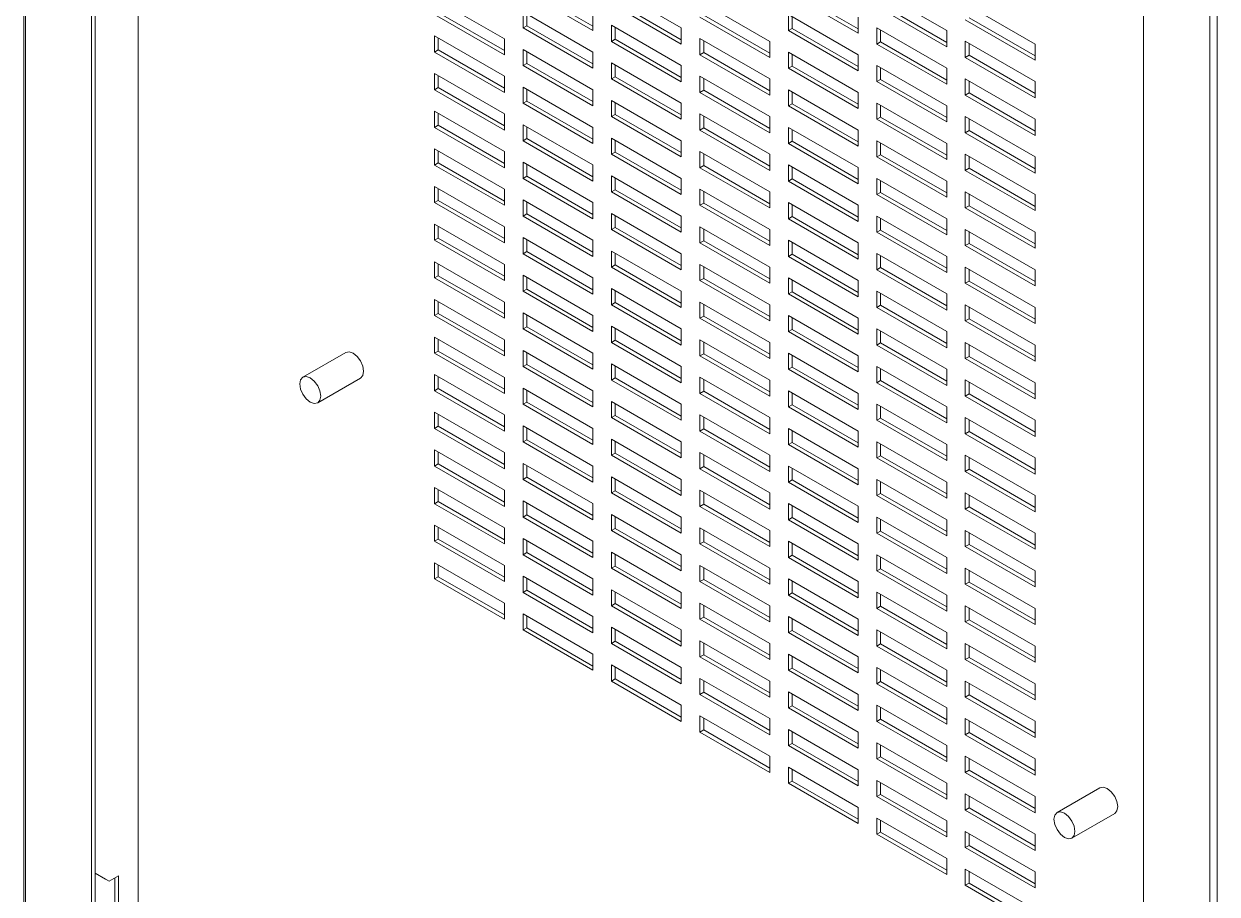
# Model space of a CAD drawing. Header units: millimetres. Extents: x 0 to 2100, y 1 to 1486.
# Drawn here: x 1715.3 to 1896.6, y 695.3 to 827.5 of the extents above; entities that cross this region are included whole.
import ezdxf

# ---------------------------------------------------------------- set-up
doc = ezdxf.new("R2010")
doc.units = ezdxf.units.MM
doc.header["$LTSCALE"] = 5

msp = doc.modelspace()

# ---------------------------------------------------------------- linework, layer by layer
at = {"color": 7, "linetype": 'Continuous', "lineweight": 15}
for p, q in [((1732.659, 691.631), (1732.659, 1161.959)), ((1715.313, 1100.964), (1715.313, 690.244)), ((1715.547, 1100.638), (1715.547, 689.918)), ((1725.588, 684.121), (1725.588, 1094.841)), ((1726.154, 684.448), (1726.154, 1095.168)), ((1885.394, 1002.587), (1885.394, 591.867)), ((1895.435, 586.071), (1895.435, 996.791)), ((1896.566, 586.071), (1896.566, 996.791)), ((1791.137, 832.612), (1801.743, 826.489)), ((1791.702, 832.939), (1801.743, 827.142)), ((1815.178, 826.899), (1804.572, 833.022)), ((1831.442, 832.208), (1842.048, 826.085)), ((1832.008, 832.534), (1842.048, 826.738)), ((1855.484, 826.494), (1844.877, 832.617)), ((1788.308, 825.263), (1777.702, 831.386)), ((1804.572, 830.572), (1815.178, 824.449)), ((1805.138, 830.899), (1815.178, 825.102)), ((1828.613, 824.859), (1818.007, 830.982)), ((1844.877, 830.168), (1855.484, 824.045)), ((1845.443, 830.494), (1855.484, 824.698)), ((1868.919, 824.454), (1858.312, 830.577)), ((1777.702, 828.937), (1788.308, 822.814)), ((1778.267, 829.263), (1788.308, 823.467)), ((1801.743, 823.223), (1791.137, 829.346)), ((1791.137, 829.346), (1791.137, 826.897)), ((1791.702, 829.02), (1791.702, 827.223)), ((1801.743, 826.489), (1801.743, 828.939)), ((1818.007, 828.532), (1828.613, 822.409)), ((1818.573, 828.859), (1828.613, 823.062)), ((1842.048, 822.819), (1831.442, 828.942)), ((1831.442, 828.942), (1831.442, 826.492)), ((1832.008, 828.615), (1832.008, 826.819)), ((1842.048, 826.085), (1842.048, 828.534)), ((1858.878, 828.454), (1868.919, 822.658)), ((1791.702, 827.223), (1791.137, 826.897)), ((1791.137, 826.897), (1801.743, 820.773)), ((1791.702, 827.223), (1801.743, 821.427)), ((1815.178, 821.183), (1804.572, 827.306)), ((1804.572, 827.306), (1804.572, 824.856)), ((1805.138, 826.979), (1805.138, 825.183)), ((1815.178, 824.449), (1815.178, 826.899)), ((1832.008, 826.819), (1831.442, 826.492)), ((1832.008, 826.819), (1842.048, 821.022)), ((1855.484, 820.778), (1844.877, 826.902)), ((1844.877, 826.902), (1844.877, 824.452)), ((1845.443, 826.575), (1845.443, 824.778)), ((1858.312, 828.128), (1868.919, 822.005)), ((1788.308, 819.547), (1777.702, 825.67)), ((1777.702, 825.67), (1777.702, 823.221)), ((1778.267, 825.344), (1778.267, 823.547)), ((1788.308, 822.814), (1788.308, 825.263)), ((1805.138, 825.183), (1804.572, 824.856)), ((1804.572, 824.856), (1815.178, 818.733)), ((1805.138, 825.183), (1815.178, 819.386)), ((1828.613, 819.143), (1818.007, 825.266)), ((1818.007, 825.266), (1818.007, 822.816)), ((1818.573, 824.939), (1818.573, 823.143)), ((1828.613, 822.409), (1828.613, 824.859)), ((1831.442, 826.492), (1842.048, 820.369)), ((1845.443, 824.778), (1844.877, 824.452)), ((1845.443, 824.778), (1855.484, 818.982)), ((1855.484, 824.045), (1855.484, 826.494)), ((1868.919, 818.738), (1858.312, 824.861)), ((1858.312, 824.861), (1858.312, 822.412)), ((1778.267, 823.547), (1777.702, 823.221)), ((1777.702, 823.221), (1788.308, 817.098)), ((1778.267, 823.547), (1788.308, 817.751)), ((1801.743, 817.507), (1791.137, 823.63)), ((1791.137, 823.63), (1791.137, 821.181)), ((1791.702, 823.304), (1791.702, 821.507)), ((1801.743, 820.773), (1801.743, 823.223)), ((1818.573, 823.143), (1818.007, 822.816)), ((1818.573, 823.143), (1828.613, 817.346)), ((1842.048, 817.103), (1831.442, 823.226)), ((1831.442, 823.226), (1831.442, 820.776)), ((1832.008, 822.899), (1832.008, 821.103)), ((1844.877, 824.452), (1855.484, 818.329)), ((1858.878, 824.535), (1858.878, 822.738)), ((1868.919, 822.005), (1868.919, 824.454)), ((1791.702, 821.507), (1791.137, 821.181)), ((1791.137, 821.181), (1801.743, 815.058)), ((1791.702, 821.507), (1801.743, 815.711)), ((1815.178, 815.467), (1804.572, 821.59)), ((1804.572, 821.59), (1804.572, 819.141)), ((1805.138, 821.264), (1805.138, 819.467)), ((1815.178, 818.733), (1815.178, 821.183)), ((1818.007, 822.816), (1828.613, 816.693)), ((1832.008, 821.103), (1831.442, 820.776)), ((1832.008, 821.103), (1842.048, 815.306)), ((1842.048, 820.369), (1842.048, 822.819)), ((1855.484, 815.063), (1844.877, 821.186)), ((1844.877, 821.186), (1844.877, 818.736)), ((1858.878, 822.738), (1858.312, 822.412)), ((1858.312, 822.412), (1868.919, 816.289)), ((1858.878, 822.738), (1868.919, 816.942)), ((1788.308, 813.832), (1777.702, 819.955)), ((1777.702, 819.955), (1777.702, 817.505)), ((1778.267, 819.628), (1778.267, 817.832)), ((1788.308, 817.098), (1788.308, 819.547)), ((1805.138, 819.467), (1804.572, 819.141)), ((1805.138, 819.467), (1815.178, 813.671)), ((1828.613, 813.427), (1818.007, 819.55)), ((1818.007, 819.55), (1818.007, 817.101)), ((1831.442, 820.776), (1842.048, 814.653)), ((1845.443, 820.859), (1845.443, 819.063)), ((1855.484, 818.329), (1855.484, 820.778)), ((1778.267, 817.832), (1777.702, 817.505)), ((1777.702, 817.505), (1788.308, 811.382)), ((1778.267, 817.832), (1788.308, 812.035)), ((1801.743, 811.792), (1791.137, 817.915)), ((1791.137, 817.915), (1791.137, 815.465)), ((1791.702, 817.588), (1791.702, 815.792)), ((1801.743, 815.058), (1801.743, 817.507)), ((1804.572, 819.141), (1815.178, 813.018)), ((1818.573, 819.224), (1818.573, 817.427)), ((1828.613, 816.693), (1828.613, 819.143)), ((1842.048, 811.387), (1831.442, 817.51)), ((1831.442, 817.51), (1831.442, 815.06)), ((1845.443, 819.063), (1844.877, 818.736)), ((1844.877, 818.736), (1855.484, 812.613)), ((1845.443, 819.063), (1855.484, 813.266)), ((1868.919, 813.023), (1858.312, 819.146)), ((1858.312, 819.146), (1858.312, 816.696)), ((1858.878, 818.819), (1858.878, 817.023)), ((1868.919, 816.289), (1868.919, 818.738)), ((1791.702, 815.792), (1791.137, 815.465)), ((1791.702, 815.792), (1801.743, 809.995)), ((1815.178, 809.751), (1804.572, 815.874)), ((1804.572, 815.874), (1804.572, 813.425)), ((1818.573, 817.427), (1818.007, 817.101)), ((1818.007, 817.101), (1828.613, 810.977)), ((1818.573, 817.427), (1828.613, 811.631)), ((1832.008, 817.184), (1832.008, 815.387)), ((1842.048, 814.653), (1842.048, 817.103)), ((1858.878, 817.023), (1858.312, 816.696)), ((1858.312, 816.696), (1868.919, 810.573)), ((1858.878, 817.023), (1868.919, 811.226)), ((1788.308, 808.116), (1777.702, 814.239)), ((1777.702, 814.239), (1777.702, 811.789)), ((1778.267, 813.912), (1778.267, 812.116)), ((1788.308, 811.382), (1788.308, 813.832)), ((1791.137, 815.465), (1801.743, 809.342)), ((1805.138, 815.548), (1805.138, 813.751)), ((1815.178, 813.018), (1815.178, 815.467)), ((1828.613, 807.711), (1818.007, 813.834)), ((1818.007, 813.834), (1818.007, 811.385)), ((1832.008, 815.387), (1831.442, 815.06)), ((1831.442, 815.06), (1842.048, 808.937)), ((1832.008, 815.387), (1842.048, 809.591)), ((1855.484, 809.347), (1844.877, 815.47)), ((1844.877, 815.47), (1844.877, 813.02)), ((1845.443, 815.143), (1845.443, 813.347)), ((1855.484, 812.613), (1855.484, 815.063)), ((1778.267, 812.116), (1777.702, 811.789)), ((1778.267, 812.116), (1788.308, 806.319)), ((1801.743, 806.076), (1791.137, 812.199)), ((1791.137, 812.199), (1791.137, 809.749)), ((1805.138, 813.751), (1804.572, 813.425)), ((1804.572, 813.425), (1815.178, 807.302)), ((1805.138, 813.751), (1815.178, 807.955)), ((1818.573, 813.508), (1818.573, 811.711)), ((1828.613, 810.977), (1828.613, 813.427)), ((1845.443, 813.347), (1844.877, 813.02)), ((1844.877, 813.02), (1855.484, 806.897)), ((1845.443, 813.347), (1855.484, 807.55)), ((1868.919, 807.307), (1858.312, 813.43)), ((1858.312, 813.43), (1858.312, 810.98)), ((1858.878, 813.103), (1858.878, 811.307)), ((1868.919, 810.573), (1868.919, 813.023)), ((1777.702, 811.789), (1788.308, 805.666)), ((1791.702, 811.872), (1791.702, 810.076)), ((1801.743, 809.342), (1801.743, 811.792)), ((1818.573, 811.711), (1818.007, 811.385)), ((1818.007, 811.385), (1828.613, 805.262)), ((1818.573, 811.711), (1828.613, 805.915)), ((1842.048, 805.671), (1831.442, 811.794)), ((1831.442, 811.794), (1831.442, 809.345)), ((1832.008, 811.468), (1832.008, 809.671)), ((1842.048, 808.937), (1842.048, 811.387)), ((1858.878, 811.307), (1858.312, 810.98)), ((1858.312, 810.98), (1868.919, 804.857)), ((1858.878, 811.307), (1868.919, 805.51)), ((1788.308, 802.4), (1777.702, 808.523)), ((1777.702, 808.523), (1777.702, 806.073)), ((1791.702, 810.076), (1791.137, 809.749)), ((1791.137, 809.749), (1801.743, 803.626)), ((1791.702, 810.076), (1801.743, 804.279)), ((1815.178, 804.036), (1804.572, 810.159)), ((1804.572, 810.159), (1804.572, 807.709)), ((1805.138, 809.832), (1805.138, 808.036)), ((1815.178, 807.302), (1815.178, 809.751)), ((1832.008, 809.671), (1831.442, 809.345)), ((1831.442, 809.345), (1842.048, 803.222)), ((1832.008, 809.671), (1842.048, 803.875)), ((1855.484, 803.631), (1844.877, 809.754)), ((1844.877, 809.754), (1844.877, 807.305)), ((1845.443, 809.428), (1845.443, 807.631)), ((1855.484, 806.897), (1855.484, 809.347)), ((1778.267, 808.197), (1778.267, 806.4)), ((1788.308, 805.666), (1788.308, 808.116)), ((1805.138, 808.036), (1804.572, 807.709)), ((1804.572, 807.709), (1815.178, 801.586)), ((1805.138, 808.036), (1815.178, 802.239)), ((1828.613, 801.996), (1818.007, 808.119)), ((1818.007, 808.119), (1818.007, 805.669)), ((1818.573, 807.792), (1818.573, 805.996)), ((1828.613, 805.262), (1828.613, 807.711)), ((1845.443, 807.631), (1844.877, 807.305)), ((1844.877, 807.305), (1855.484, 801.182)), ((1845.443, 807.631), (1855.484, 801.835)), ((1868.919, 801.591), (1858.312, 807.714)), ((1858.312, 807.714), (1858.312, 805.264)), ((1858.878, 807.388), (1858.878, 805.591)), ((1868.919, 804.857), (1868.919, 807.307)), ((1778.267, 806.4), (1777.702, 806.073)), ((1777.702, 806.073), (1788.308, 799.95)), ((1778.267, 806.4), (1788.308, 800.604)), ((1801.743, 800.36), (1791.137, 806.483)), ((1791.137, 806.483), (1791.137, 804.033)), ((1791.702, 806.156), (1791.702, 804.36)), ((1801.743, 803.626), (1801.743, 806.076)), ((1818.573, 805.996), (1818.007, 805.669)), ((1818.007, 805.669), (1828.613, 799.546)), ((1818.573, 805.996), (1828.613, 800.199)), ((1842.048, 799.955), (1831.442, 806.079)), ((1831.442, 806.079), (1831.442, 803.629)), ((1832.008, 805.752), (1832.008, 803.955)), ((1842.048, 803.222), (1842.048, 805.671)), ((1858.878, 805.591), (1858.312, 805.264)), ((1858.312, 805.264), (1868.919, 799.141)), ((1858.878, 805.591), (1868.919, 799.795)), ((1791.702, 804.36), (1791.137, 804.033)), ((1791.137, 804.033), (1801.743, 797.91)), ((1791.702, 804.36), (1801.743, 798.563)), ((1815.178, 798.32), (1804.572, 804.443)), ((1804.572, 804.443), (1804.572, 801.993)), ((1805.138, 804.116), (1805.138, 802.32)), ((1815.178, 801.586), (1815.178, 804.036)), ((1832.008, 803.955), (1831.442, 803.629)), ((1831.442, 803.629), (1842.048, 797.506)), ((1832.008, 803.955), (1842.048, 798.159)), ((1855.484, 797.915), (1844.877, 804.038)), ((1844.877, 804.038), (1844.877, 801.589)), ((1845.443, 803.712), (1845.443, 801.915)), ((1855.484, 801.182), (1855.484, 803.631)), ((1788.308, 796.684), (1777.702, 802.807)), ((1777.702, 802.807), (1777.702, 800.358)), ((1778.267, 802.481), (1778.267, 800.684)), ((1788.308, 799.95), (1788.308, 802.4)), ((1805.138, 802.32), (1804.572, 801.993)), ((1804.572, 801.993), (1815.178, 795.87)), ((1805.138, 802.32), (1815.178, 796.523)), ((1828.613, 796.28), (1818.007, 802.403)), ((1818.007, 802.403), (1818.007, 799.953)), ((1818.573, 802.076), (1818.573, 800.28)), ((1828.613, 799.546), (1828.613, 801.996)), ((1845.443, 801.915), (1844.877, 801.589)), ((1844.877, 801.589), (1855.484, 795.466)), ((1845.443, 801.915), (1855.484, 796.119)), ((1868.919, 795.875), (1858.312, 801.998)), ((1858.312, 801.998), (1858.312, 799.549)), ((1858.878, 801.672), (1858.878, 799.875)), ((1868.919, 799.141), (1868.919, 801.591)), ((1778.267, 800.684), (1777.702, 800.358)), ((1777.702, 800.358), (1788.308, 794.235)), ((1778.267, 800.684), (1788.308, 794.888)), ((1801.743, 794.644), (1791.137, 800.767)), ((1791.137, 800.767), (1791.137, 798.318)), ((1791.702, 800.441), (1791.702, 798.644)), ((1801.743, 797.91), (1801.743, 800.36)), ((1818.573, 800.28), (1818.007, 799.953)), ((1818.007, 799.953), (1828.613, 793.83)), ((1818.573, 800.28), (1828.613, 794.483)), ((1842.048, 794.24), (1831.442, 800.363)), ((1831.442, 800.363), (1831.442, 797.913)), ((1832.008, 800.036), (1832.008, 798.24)), ((1842.048, 797.506), (1842.048, 799.955)), ((1858.878, 799.875), (1858.312, 799.549)), ((1858.312, 799.549), (1868.919, 793.426)), ((1858.878, 799.875), (1868.919, 794.079)), ((1791.702, 798.644), (1791.137, 798.318)), ((1791.137, 798.318), (1801.743, 792.195)), ((1791.702, 798.644), (1801.743, 792.848)), ((1815.178, 792.604), (1804.572, 798.727)), ((1804.572, 798.727), (1804.572, 796.277)), ((1805.138, 798.401), (1805.138, 796.604)), ((1815.178, 795.87), (1815.178, 798.32)), ((1832.008, 798.24), (1831.442, 797.913)), ((1831.442, 797.913), (1842.048, 791.79)), ((1832.008, 798.24), (1842.048, 792.443)), ((1855.484, 792.2), (1844.877, 798.323)), ((1844.877, 798.323), (1844.877, 795.873)), ((1845.443, 797.996), (1845.443, 796.2)), ((1855.484, 795.466), (1855.484, 797.915)), ((1788.308, 790.968), (1777.702, 797.092)), ((1777.702, 797.092), (1777.702, 794.642)), ((1778.267, 796.765), (1778.267, 794.968)), ((1788.308, 794.235), (1788.308, 796.684)), ((1805.138, 796.604), (1804.572, 796.277)), ((1804.572, 796.277), (1815.178, 790.154)), ((1805.138, 796.604), (1815.178, 790.808)), ((1828.613, 790.564), (1818.007, 796.687)), ((1818.007, 796.687), (1818.007, 794.237)), ((1818.573, 796.36), (1818.573, 794.564)), ((1828.613, 793.83), (1828.613, 796.28)), ((1845.443, 796.2), (1844.877, 795.873)), ((1844.877, 795.873), (1855.484, 789.75)), ((1845.443, 796.2), (1855.484, 790.403)), ((1868.919, 790.159), (1858.312, 796.283)), ((1858.312, 796.283), (1858.312, 793.833)), ((1858.878, 795.956), (1858.878, 794.159)), ((1868.919, 793.426), (1868.919, 795.875)), ((1778.267, 794.968), (1777.702, 794.642)), ((1777.702, 794.642), (1788.308, 788.519)), ((1778.267, 794.968), (1788.308, 789.172)), ((1801.743, 788.928), (1791.137, 795.051)), ((1791.137, 795.051), (1791.137, 792.602)), ((1791.702, 794.725), (1791.702, 792.928)), ((1801.743, 792.195), (1801.743, 794.644)), ((1818.573, 794.564), (1818.007, 794.237)), ((1818.007, 794.237), (1828.613, 788.114)), ((1818.573, 794.564), (1828.613, 788.767)), ((1842.048, 788.524), (1831.442, 794.647)), ((1831.442, 794.647), (1831.442, 792.197)), ((1832.008, 794.32), (1832.008, 792.524)), ((1842.048, 791.79), (1842.048, 794.24)), ((1858.878, 794.159), (1858.312, 793.833)), ((1858.878, 794.159), (1868.919, 788.363)), ((1791.702, 792.928), (1791.137, 792.602)), ((1791.137, 792.602), (1801.743, 786.479)), ((1791.702, 792.928), (1801.743, 787.132)), ((1815.178, 786.888), (1804.572, 793.011)), ((1804.572, 793.011), (1804.572, 790.562)), ((1805.138, 792.685), (1805.138, 790.888)), ((1815.178, 790.154), (1815.178, 792.604)), ((1832.008, 792.524), (1831.442, 792.197)), ((1831.442, 792.197), (1842.048, 786.074)), ((1832.008, 792.524), (1842.048, 786.727)), ((1855.484, 786.484), (1844.877, 792.607)), ((1844.877, 792.607), (1844.877, 790.157)), ((1845.443, 792.28), (1845.443, 790.484)), ((1855.484, 789.75), (1855.484, 792.2)), ((1858.312, 793.833), (1868.919, 787.71)), ((1788.308, 785.253), (1777.702, 791.376)), ((1777.702, 791.376), (1777.702, 788.926)), ((1778.267, 791.049), (1778.267, 789.253)), ((1788.308, 788.519), (1788.308, 790.968)), ((1805.138, 790.888), (1804.572, 790.562)), ((1804.572, 790.562), (1815.178, 784.439)), ((1805.138, 790.888), (1815.178, 785.092)), ((1828.613, 784.848), (1818.007, 790.971)), ((1818.007, 790.971), (1818.007, 788.522)), ((1818.573, 790.645), (1818.573, 788.848)), ((1828.613, 788.114), (1828.613, 790.564)), ((1845.443, 790.484), (1844.877, 790.157)), ((1845.443, 790.484), (1855.484, 784.687)), ((1868.919, 784.444), (1858.312, 790.567)), ((1858.312, 790.567), (1858.312, 788.117)), ((1778.267, 789.253), (1777.702, 788.926)), ((1777.702, 788.926), (1788.308, 782.803)), ((1778.267, 789.253), (1788.308, 783.456)), ((1801.743, 783.213), (1791.137, 789.336)), ((1791.137, 789.336), (1791.137, 786.886)), ((1791.702, 789.009), (1791.702, 787.213)), ((1801.743, 786.479), (1801.743, 788.928)), ((1818.573, 788.848), (1818.007, 788.522)), ((1818.007, 788.522), (1828.613, 782.399)), ((1818.573, 788.848), (1828.613, 783.052)), ((1842.048, 782.808), (1831.442, 788.931)), ((1831.442, 788.931), (1831.442, 786.482)), ((1832.008, 788.605), (1832.008, 786.808)), ((1842.048, 786.074), (1842.048, 788.524)), ((1844.877, 790.157), (1855.484, 784.034)), ((1858.878, 790.24), (1858.878, 788.444)), ((1868.919, 787.71), (1868.919, 790.159)), ((1791.702, 787.213), (1791.137, 786.886)), ((1791.137, 786.886), (1801.743, 780.763)), ((1791.702, 787.213), (1801.743, 781.416)), ((1815.178, 781.172), (1804.572, 787.296)), ((1804.572, 787.296), (1804.572, 784.846)), ((1805.138, 786.969), (1805.138, 785.172)), ((1815.178, 784.439), (1815.178, 786.888)), ((1832.008, 786.808), (1831.442, 786.482)), ((1832.008, 786.808), (1842.048, 781.012)), ((1855.484, 780.768), (1844.877, 786.891)), ((1844.877, 786.891), (1844.877, 784.441)), ((1858.878, 788.444), (1858.312, 788.117)), ((1858.312, 788.117), (1868.919, 781.994)), ((1858.878, 788.444), (1868.919, 782.647)), ((1788.308, 779.537), (1777.702, 785.66)), ((1777.702, 785.66), (1777.702, 783.21)), ((1778.267, 785.333), (1778.267, 783.537)), ((1788.308, 782.803), (1788.308, 785.253)), ((1805.138, 785.172), (1804.572, 784.846)), ((1804.572, 784.846), (1815.178, 778.723)), ((1805.138, 785.172), (1815.178, 779.376)), ((1828.613, 779.132), (1818.007, 785.255)), ((1818.007, 785.255), (1818.007, 782.806)), ((1818.573, 784.929), (1818.573, 783.132)), ((1828.613, 782.399), (1828.613, 784.848)), ((1831.442, 786.482), (1842.048, 780.358)), ((1845.443, 786.564), (1845.443, 784.768)), ((1855.484, 784.034), (1855.484, 786.484)), ((1868.919, 778.728), (1858.312, 784.851)), ((1858.312, 784.851), (1858.312, 782.401)), ((1778.267, 783.537), (1777.702, 783.21)), ((1777.702, 783.21), (1788.308, 777.087)), ((1778.267, 783.537), (1788.308, 777.74)), ((1801.743, 777.497), (1791.137, 783.62)), ((1791.137, 783.62), (1791.137, 781.17)), ((1791.702, 783.293), (1791.702, 781.497)), ((1801.743, 780.763), (1801.743, 783.213)), ((1818.573, 783.132), (1818.007, 782.806)), ((1818.573, 783.132), (1828.613, 777.336)), ((1842.048, 777.092), (1831.442, 783.215)), ((1831.442, 783.215), (1831.442, 780.766)), ((1845.443, 784.768), (1844.877, 784.441)), ((1844.877, 784.441), (1855.484, 778.318)), ((1845.443, 784.768), (1855.484, 778.972)), ((1858.878, 784.524), (1858.878, 782.728)), ((1868.919, 781.994), (1868.919, 784.444)), ((1791.702, 781.497), (1791.137, 781.17)), ((1791.702, 781.497), (1801.743, 775.7)), ((1815.178, 775.457), (1804.572, 781.58)), ((1804.572, 781.58), (1804.572, 779.13)), ((1805.138, 781.253), (1805.138, 779.457)), ((1818.007, 782.806), (1828.613, 776.683)), ((1832.008, 782.889), (1832.008, 781.092)), ((1842.048, 780.358), (1842.048, 782.808)), ((1858.878, 782.728), (1858.312, 782.401)), ((1858.312, 782.401), (1868.919, 776.278)), ((1858.878, 782.728), (1868.919, 776.931)), ((1788.308, 773.821), (1777.702, 779.944)), ((1777.702, 779.944), (1777.702, 777.495)), ((1778.267, 779.618), (1778.267, 777.821)), ((1788.308, 777.087), (1788.308, 779.537)), ((1791.137, 781.17), (1801.743, 775.047)), ((1805.138, 779.457), (1804.572, 779.13)), ((1805.138, 779.457), (1815.178, 773.66)), ((1815.178, 778.723), (1815.178, 781.172)), ((1828.613, 773.417), (1818.007, 779.54)), ((1818.007, 779.54), (1818.007, 777.09)), ((1832.008, 781.092), (1831.442, 780.766)), ((1831.442, 780.766), (1842.048, 774.643)), ((1832.008, 781.092), (1842.048, 775.296)), ((1855.484, 775.052), (1844.877, 781.175)), ((1844.877, 781.175), (1844.877, 778.726)), ((1845.443, 780.849), (1845.443, 779.052)), ((1855.484, 778.318), (1855.484, 780.768)), ((1764.202, 777.605), (1757.697, 773.849)), ((1778.267, 777.821), (1777.702, 777.495)), ((1778.267, 777.821), (1788.308, 772.025)), ((1801.743, 771.781), (1791.137, 777.904)), ((1791.137, 777.904), (1791.137, 775.454)), ((1804.572, 779.13), (1815.178, 773.007)), ((1818.573, 779.213), (1818.573, 777.417)), ((1828.613, 776.683), (1828.613, 779.132)), ((1845.443, 779.052), (1844.877, 778.726)), ((1844.877, 778.726), (1855.484, 772.603)), ((1845.443, 779.052), (1855.484, 773.256)), ((1868.919, 773.012), (1858.312, 779.135)), ((1858.312, 779.135), (1858.312, 776.686)), ((1858.878, 778.809), (1858.878, 777.012)), ((1868.919, 776.278), (1868.919, 778.728)), ((1777.702, 777.495), (1788.308, 771.371)), ((1791.702, 775.781), (1791.137, 775.454)), ((1791.702, 777.578), (1791.702, 775.781)), ((1791.702, 775.781), (1801.743, 769.985)), ((1801.743, 775.047), (1801.743, 777.497)), ((1815.178, 769.741), (1804.572, 775.864)), ((1804.572, 775.864), (1804.572, 773.414)), ((1818.573, 777.417), (1818.007, 777.09)), ((1818.007, 777.09), (1828.613, 770.967)), ((1818.573, 777.417), (1828.613, 771.62)), ((1842.048, 771.377), (1831.442, 777.5)), ((1831.442, 777.5), (1831.442, 775.05)), ((1832.008, 777.173), (1832.008, 775.377)), ((1842.048, 774.643), (1842.048, 777.092)), ((1858.878, 777.012), (1858.312, 776.686)), ((1858.312, 776.686), (1868.919, 770.562)), ((1858.878, 777.012), (1868.919, 771.216)), ((1788.308, 768.105), (1777.702, 774.228)), ((1777.702, 774.228), (1777.702, 771.779)), ((1791.137, 775.454), (1801.743, 769.331)), ((1805.138, 775.537), (1805.138, 773.741)), ((1815.178, 773.007), (1815.178, 775.457)), ((1832.008, 775.377), (1831.442, 775.05)), ((1831.442, 775.05), (1842.048, 768.927)), ((1832.008, 775.377), (1842.048, 769.58)), ((1855.484, 769.336), (1844.877, 775.459)), ((1844.877, 775.459), (1844.877, 773.01)), ((1845.443, 775.133), (1845.443, 773.336)), ((1855.484, 772.603), (1855.484, 775.052)), ((1759.947, 769.952), (1766.452, 773.708)), ((1778.267, 773.902), (1778.267, 772.105)), ((1788.308, 771.371), (1788.308, 773.821)), ((1801.743, 766.065), (1791.137, 772.188)), ((1791.137, 772.188), (1791.137, 769.739)), ((1805.138, 773.741), (1804.572, 773.414)), ((1804.572, 773.414), (1815.178, 767.291)), ((1805.138, 773.741), (1815.178, 767.944)), ((1828.613, 767.701), (1818.007, 773.824)), ((1818.007, 773.824), (1818.007, 771.374)), ((1818.573, 773.497), (1818.573, 771.701)), ((1828.613, 770.967), (1828.613, 773.417)), ((1845.443, 773.336), (1844.877, 773.01)), ((1844.877, 773.01), (1855.484, 766.887)), ((1845.443, 773.336), (1855.484, 767.54)), ((1868.919, 767.296), (1858.312, 773.419)), ((1858.312, 773.419), (1858.312, 770.97)), ((1858.878, 773.093), (1858.878, 771.296)), ((1868.919, 770.562), (1868.919, 773.012)), ((1778.267, 772.105), (1777.702, 771.779)), ((1777.702, 771.779), (1788.308, 765.656)), ((1778.267, 772.105), (1788.308, 766.309)), ((1791.702, 771.862), (1791.702, 770.065)), ((1801.743, 769.331), (1801.743, 771.781)), ((1818.573, 771.701), (1818.007, 771.374)), ((1818.007, 771.374), (1828.613, 765.251)), ((1818.573, 771.701), (1828.613, 765.904)), ((1842.048, 765.661), (1831.442, 771.784)), ((1831.442, 771.784), (1831.442, 769.334)), ((1832.008, 771.457), (1832.008, 769.661)), ((1842.048, 768.927), (1842.048, 771.377)), ((1858.878, 771.296), (1858.312, 770.97)), ((1858.312, 770.97), (1868.919, 764.847)), ((1858.878, 771.296), (1868.919, 765.5)), ((1791.702, 770.065), (1791.137, 769.739)), ((1791.137, 769.739), (1801.743, 763.616)), ((1791.702, 770.065), (1801.743, 764.269)), ((1815.178, 764.025), (1804.572, 770.148)), ((1804.572, 770.148), (1804.572, 767.699)), ((1805.138, 769.822), (1805.138, 768.025)), ((1815.178, 767.291), (1815.178, 769.741)), ((1832.008, 769.661), (1831.442, 769.334)), ((1831.442, 769.334), (1842.048, 763.211)), ((1832.008, 769.661), (1842.048, 763.864)), ((1855.484, 763.621), (1844.877, 769.744)), ((1844.877, 769.744), (1844.877, 767.294)), ((1845.443, 769.417), (1845.443, 767.621)), ((1855.484, 766.887), (1855.484, 769.336)), ((1788.308, 762.39), (1777.702, 768.513)), ((1777.702, 768.513), (1777.702, 766.063)), ((1778.267, 768.186), (1778.267, 766.39)), ((1788.308, 765.656), (1788.308, 768.105)), ((1805.138, 768.025), (1804.572, 767.699)), ((1804.572, 767.699), (1815.178, 761.576)), ((1805.138, 768.025), (1815.178, 762.229)), ((1828.613, 761.985), (1818.007, 768.108)), ((1818.007, 768.108), (1818.007, 765.658)), ((1818.573, 767.782), (1818.573, 765.985)), ((1828.613, 765.251), (1828.613, 767.701)), ((1845.443, 767.621), (1844.877, 767.294)), ((1844.877, 767.294), (1855.484, 761.171)), ((1845.443, 767.621), (1855.484, 761.824)), ((1868.919, 761.581), (1858.312, 767.704)), ((1858.312, 767.704), (1858.312, 765.254)), ((1858.878, 767.377), (1858.878, 765.581)), ((1868.919, 764.847), (1868.919, 767.296)), ((1778.267, 766.39), (1777.702, 766.063)), ((1777.702, 766.063), (1788.308, 759.94)), ((1778.267, 766.39), (1788.308, 760.593)), ((1801.743, 760.349), (1791.137, 766.472)), ((1791.137, 766.472), (1791.137, 764.023)), ((1791.702, 766.146), (1791.702, 764.349)), ((1801.743, 763.616), (1801.743, 766.065)), ((1818.573, 765.985), (1818.007, 765.658)), ((1818.007, 765.658), (1828.613, 759.535)), ((1818.573, 765.985), (1828.613, 760.189)), ((1842.048, 759.945), (1831.442, 766.068)), ((1831.442, 766.068), (1831.442, 763.618)), ((1832.008, 765.741), (1832.008, 763.945)), ((1842.048, 763.211), (1842.048, 765.661)), ((1858.878, 765.581), (1858.312, 765.254)), ((1858.312, 765.254), (1868.919, 759.131)), ((1858.878, 765.581), (1868.919, 759.784)), ((1791.702, 764.349), (1791.137, 764.023)), ((1791.137, 764.023), (1801.743, 757.9)), ((1791.702, 764.349), (1801.743, 758.553)), ((1815.178, 758.309), (1804.572, 764.432)), ((1804.572, 764.432), (1804.572, 761.983)), ((1805.138, 764.106), (1805.138, 762.309)), ((1815.178, 761.576), (1815.178, 764.025)), ((1832.008, 763.945), (1831.442, 763.618)), ((1831.442, 763.618), (1842.048, 757.495)), ((1832.008, 763.945), (1842.048, 758.148)), ((1855.484, 757.905), (1844.877, 764.028)), ((1844.877, 764.028), (1844.877, 761.578)), ((1845.443, 763.701), (1845.443, 761.905)), ((1855.484, 761.171), (1855.484, 763.621)), ((1788.308, 756.674), (1777.702, 762.797)), ((1777.702, 762.797), (1777.702, 760.347)), ((1778.267, 762.47), (1778.267, 760.674)), ((1788.308, 759.94), (1788.308, 762.39)), ((1805.138, 762.309), (1804.572, 761.983)), ((1804.572, 761.983), (1815.178, 755.86)), ((1805.138, 762.309), (1815.178, 756.513)), ((1828.613, 756.269), (1818.007, 762.392)), ((1818.007, 762.392), (1818.007, 759.943)), ((1818.573, 762.066), (1818.573, 760.269)), ((1828.613, 759.535), (1828.613, 761.985)), ((1845.443, 761.905), (1844.877, 761.578)), ((1844.877, 761.578), (1855.484, 755.455)), ((1845.443, 761.905), (1855.484, 756.108)), ((1868.919, 755.865), (1858.312, 761.988)), ((1858.312, 761.988), (1858.312, 759.538)), ((1858.878, 761.661), (1858.878, 759.865)), ((1868.919, 759.131), (1868.919, 761.581)), ((1778.267, 760.674), (1777.702, 760.347)), ((1777.702, 760.347), (1788.308, 754.224)), ((1778.267, 760.674), (1788.308, 754.877)), ((1801.743, 754.634), (1791.137, 760.757)), ((1791.137, 760.757), (1791.137, 758.307)), ((1791.702, 760.43), (1791.702, 758.634)), ((1801.743, 757.9), (1801.743, 760.349)), ((1818.573, 760.269), (1818.007, 759.943)), ((1818.007, 759.943), (1828.613, 753.82)), ((1818.573, 760.269), (1828.613, 754.473)), ((1842.048, 754.229), (1831.442, 760.352)), ((1831.442, 760.352), (1831.442, 757.903)), ((1832.008, 760.026), (1832.008, 758.229)), ((1842.048, 757.495), (1842.048, 759.945)), ((1858.878, 759.865), (1858.312, 759.538)), ((1858.312, 759.538), (1868.919, 753.415)), ((1858.878, 759.865), (1868.919, 754.068)), ((1791.702, 758.634), (1791.137, 758.307)), ((1791.137, 758.307), (1801.743, 752.184)), ((1791.702, 758.634), (1801.743, 752.837)), ((1815.178, 752.594), (1804.572, 758.717)), ((1804.572, 758.717), (1804.572, 756.267)), ((1805.138, 758.39), (1805.138, 756.594)), ((1815.178, 755.86), (1815.178, 758.309)), ((1832.008, 758.229), (1831.442, 757.903)), ((1831.442, 757.903), (1842.048, 751.78)), ((1832.008, 758.229), (1842.048, 752.433)), ((1855.484, 752.189), (1844.877, 758.312)), ((1844.877, 758.312), (1844.877, 755.863)), ((1845.443, 757.986), (1845.443, 756.189)), ((1855.484, 755.455), (1855.484, 757.905)), ((1788.308, 750.958), (1777.702, 757.081)), ((1777.702, 757.081), (1777.702, 754.631)), ((1778.267, 756.754), (1778.267, 754.958)), ((1788.308, 754.224), (1788.308, 756.674)), ((1805.138, 756.594), (1804.572, 756.267)), ((1804.572, 756.267), (1815.178, 750.144)), ((1805.138, 756.594), (1815.178, 750.797)), ((1828.613, 750.553), (1818.007, 756.677)), ((1818.007, 756.677), (1818.007, 754.227)), ((1818.573, 756.35), (1818.573, 754.553)), ((1828.613, 753.82), (1828.613, 756.269)), ((1845.443, 756.189), (1844.877, 755.863)), ((1844.877, 755.863), (1855.484, 749.739)), ((1845.443, 756.189), (1855.484, 750.393)), ((1868.919, 750.149), (1858.312, 756.272)), ((1858.312, 756.272), (1858.312, 753.822)), ((1858.878, 755.945), (1858.878, 754.149)), ((1868.919, 753.415), (1868.919, 755.865)), ((1778.267, 754.958), (1777.702, 754.631)), ((1777.702, 754.631), (1788.308, 748.508)), ((1778.267, 754.958), (1788.308, 749.161)), ((1801.743, 748.918), (1791.137, 755.041)), ((1791.137, 755.041), (1791.137, 752.591)), ((1791.702, 754.714), (1791.702, 752.918)), ((1801.743, 752.184), (1801.743, 754.634)), ((1818.573, 754.553), (1818.007, 754.227)), ((1818.007, 754.227), (1828.613, 748.104)), ((1818.573, 754.553), (1828.613, 748.757)), ((1842.048, 748.513), (1831.442, 754.636)), ((1831.442, 754.636), (1831.442, 752.187)), ((1832.008, 754.31), (1832.008, 752.513)), ((1842.048, 751.78), (1842.048, 754.229)), ((1858.878, 754.149), (1858.312, 753.822)), ((1858.878, 754.149), (1868.919, 748.352)), ((1791.702, 752.918), (1791.137, 752.591)), ((1791.137, 752.591), (1801.743, 746.468)), ((1791.702, 752.918), (1801.743, 747.121)), ((1815.178, 746.878), (1804.572, 753.001)), ((1804.572, 753.001), (1804.572, 750.551)), ((1805.138, 752.674), (1805.138, 750.878)), ((1815.178, 750.144), (1815.178, 752.594)), ((1832.008, 752.513), (1831.442, 752.187)), ((1832.008, 752.513), (1842.048, 746.717)), ((1855.484, 746.473), (1844.877, 752.596)), ((1844.877, 752.596), (1844.877, 750.147)), ((1845.443, 752.27), (1845.443, 750.473)), ((1858.312, 753.822), (1868.919, 747.699)), ((1788.308, 745.242), (1777.702, 751.365)), ((1777.702, 751.365), (1777.702, 748.916)), ((1778.267, 751.039), (1778.267, 749.242)), ((1788.308, 748.508), (1788.308, 750.958)), ((1805.138, 750.878), (1804.572, 750.551)), ((1804.572, 750.551), (1815.178, 744.428)), ((1805.138, 750.878), (1815.178, 745.081)), ((1828.613, 744.838), (1818.007, 750.961)), ((1818.007, 750.961), (1818.007, 748.511)), ((1818.573, 750.634), (1818.573, 748.838)), ((1828.613, 748.104), (1828.613, 750.553)), ((1831.442, 752.187), (1842.048, 746.064)), ((1845.443, 750.473), (1844.877, 750.147)), ((1845.443, 750.473), (1855.484, 744.677)), ((1855.484, 749.739), (1855.484, 752.189)), ((1868.919, 744.433), (1858.312, 750.556)), ((1858.312, 750.556), (1858.312, 748.107)), ((1778.267, 749.242), (1777.702, 748.916)), ((1777.702, 748.916), (1788.308, 742.793)), ((1778.267, 749.242), (1788.308, 743.446)), ((1801.743, 743.202), (1791.137, 749.325)), ((1791.137, 749.325), (1791.137, 746.876)), ((1791.702, 748.999), (1791.702, 747.202)), ((1801.743, 746.468), (1801.743, 748.918)), ((1818.573, 748.838), (1818.007, 748.511)), ((1818.573, 748.838), (1828.613, 743.041)), ((1842.048, 742.798), (1831.442, 748.921)), ((1831.442, 748.921), (1831.442, 746.471)), ((1832.008, 748.594), (1832.008, 746.798)), ((1844.877, 750.147), (1855.484, 744.024)), ((1858.878, 750.23), (1858.878, 748.433)), ((1868.919, 747.699), (1868.919, 750.149)), ((1791.702, 747.202), (1791.137, 746.876)), ((1791.137, 746.876), (1801.743, 740.752)), ((1791.702, 747.202), (1801.743, 741.406)), ((1815.178, 741.162), (1804.572, 747.285)), ((1804.572, 747.285), (1804.572, 744.835)), ((1805.138, 746.958), (1805.138, 745.162)), ((1815.178, 744.428), (1815.178, 746.878)), ((1818.007, 748.511), (1828.613, 742.388)), ((1832.008, 746.798), (1831.442, 746.471)), ((1832.008, 746.798), (1842.048, 741.001)), ((1842.048, 746.064), (1842.048, 748.513)), ((1855.484, 740.757), (1844.877, 746.881)), ((1844.877, 746.881), (1844.877, 744.431)), ((1858.878, 748.433), (1858.312, 748.107)), ((1858.312, 748.107), (1868.919, 741.984)), ((1858.878, 748.433), (1868.919, 742.637)), ((1788.308, 739.526), (1777.702, 745.649)), ((1777.702, 745.649), (1777.702, 743.2)), ((1778.267, 745.323), (1778.267, 743.526)), ((1788.308, 742.793), (1788.308, 745.242)), ((1805.138, 745.162), (1804.572, 744.835)), ((1805.138, 745.162), (1815.178, 739.365)), ((1828.613, 739.122), (1818.007, 745.245)), ((1818.007, 745.245), (1818.007, 742.795)), ((1831.442, 746.471), (1842.048, 740.348)), ((1845.443, 746.554), (1845.443, 744.758)), ((1855.484, 744.024), (1855.484, 746.473)), ((1778.267, 743.526), (1777.702, 743.2)), ((1777.702, 743.2), (1788.308, 737.077)), ((1778.267, 743.526), (1788.308, 737.73)), ((1801.743, 737.486), (1791.137, 743.609)), ((1791.137, 743.609), (1791.137, 741.16)), ((1791.702, 743.283), (1791.702, 741.486)), ((1801.743, 740.752), (1801.743, 743.202)), ((1804.572, 744.835), (1815.178, 738.712)), ((1818.573, 744.918), (1818.573, 743.122)), ((1828.613, 742.388), (1828.613, 744.838)), ((1842.048, 737.082), (1831.442, 743.205)), ((1831.442, 743.205), (1831.442, 740.755)), ((1845.443, 744.758), (1844.877, 744.431)), ((1844.877, 744.431), (1855.484, 738.308)), ((1845.443, 744.758), (1855.484, 738.961)), ((1868.919, 738.717), (1858.312, 744.84)), ((1858.312, 744.84), (1858.312, 742.391)), ((1858.878, 744.514), (1858.878, 742.717)), ((1868.919, 741.984), (1868.919, 744.433)), ((1791.702, 741.486), (1791.137, 741.16)), ((1791.702, 741.486), (1801.743, 735.69)), ((1815.178, 735.446), (1804.572, 741.569)), ((1804.572, 741.569), (1804.572, 739.12)), ((1818.573, 743.122), (1818.007, 742.795)), ((1818.007, 742.795), (1828.613, 736.672)), ((1818.573, 743.122), (1828.613, 737.325)), ((1832.008, 742.878), (1832.008, 741.082)), ((1842.048, 740.348), (1842.048, 742.798)), ((1858.878, 742.717), (1858.312, 742.391)), ((1858.312, 742.391), (1868.919, 736.268)), ((1858.878, 742.717), (1868.919, 736.921)), ((1788.308, 737.077), (1788.308, 739.526)), ((1791.137, 741.16), (1801.743, 735.037)), ((1805.138, 741.243), (1805.138, 739.446)), ((1815.178, 738.712), (1815.178, 741.162)), ((1828.613, 733.406), (1818.007, 739.529)), ((1818.007, 739.529), (1818.007, 737.08)), ((1832.008, 741.082), (1831.442, 740.755)), ((1831.442, 740.755), (1842.048, 734.632)), ((1832.008, 741.082), (1842.048, 735.285)), ((1855.484, 735.042), (1844.877, 741.165)), ((1844.877, 741.165), (1844.877, 738.715)), ((1845.443, 740.838), (1845.443, 739.042)), ((1855.484, 738.308), (1855.484, 740.757)), ((1801.743, 731.771), (1791.137, 737.894)), ((1791.137, 737.894), (1791.137, 735.444)), ((1805.138, 739.446), (1804.572, 739.12)), ((1804.572, 739.12), (1815.178, 732.997)), ((1805.138, 739.446), (1815.178, 733.65)), ((1818.573, 739.203), (1818.573, 737.406)), ((1828.613, 736.672), (1828.613, 739.122)), ((1845.443, 739.042), (1844.877, 738.715)), ((1844.877, 738.715), (1855.484, 732.592)), ((1845.443, 739.042), (1855.484, 733.245)), ((1868.919, 733.002), (1858.312, 739.125)), ((1858.312, 739.125), (1858.312, 736.675)), ((1858.878, 738.798), (1858.878, 737.002)), ((1868.919, 736.268), (1868.919, 738.717)), ((1791.702, 737.567), (1791.702, 735.771)), ((1801.743, 735.037), (1801.743, 737.486)), ((1818.573, 737.406), (1818.007, 737.08)), ((1818.007, 737.08), (1828.613, 730.956)), ((1818.573, 737.406), (1828.613, 731.61)), ((1842.048, 731.366), (1831.442, 737.489)), ((1831.442, 737.489), (1831.442, 735.039)), ((1832.008, 737.163), (1832.008, 735.366)), ((1842.048, 734.632), (1842.048, 737.082)), ((1858.878, 737.002), (1858.312, 736.675)), ((1858.312, 736.675), (1868.919, 730.552)), ((1858.878, 737.002), (1868.919, 731.205)), ((1791.702, 735.771), (1791.137, 735.444)), ((1791.137, 735.444), (1801.743, 729.321)), ((1791.702, 735.771), (1801.743, 729.974)), ((1815.178, 729.73), (1804.572, 735.853)), ((1804.572, 735.853), (1804.572, 733.404)), ((1805.138, 735.527), (1805.138, 733.73)), ((1815.178, 732.997), (1815.178, 735.446)), ((1832.008, 735.366), (1831.442, 735.039)), ((1831.442, 735.039), (1842.048, 728.916)), ((1832.008, 735.366), (1842.048, 729.57)), ((1855.484, 729.326), (1844.877, 735.449)), ((1844.877, 735.449), (1844.877, 732.999)), ((1845.443, 735.122), (1845.443, 733.326)), ((1855.484, 732.592), (1855.484, 735.042)), ((1805.138, 733.73), (1804.572, 733.404)), ((1804.572, 733.404), (1815.178, 727.281)), ((1805.138, 733.73), (1815.178, 727.934)), ((1828.613, 727.69), (1818.007, 733.813)), ((1818.007, 733.813), (1818.007, 731.364)), ((1818.573, 733.487), (1818.573, 731.69)), ((1828.613, 730.956), (1828.613, 733.406)), ((1845.443, 733.326), (1844.877, 732.999)), ((1844.877, 732.999), (1855.484, 726.876)), ((1845.443, 733.326), (1855.484, 727.529)), ((1868.919, 727.286), (1858.312, 733.409)), ((1858.312, 733.409), (1858.312, 730.959)), ((1858.878, 733.082), (1858.878, 731.286)), ((1868.919, 730.552), (1868.919, 733.002)), ((1801.743, 729.321), (1801.743, 731.771)), ((1818.573, 731.69), (1818.007, 731.364)), ((1818.007, 731.364), (1828.613, 725.241)), ((1818.573, 731.69), (1828.613, 725.894)), ((1842.048, 725.65), (1831.442, 731.773)), ((1831.442, 731.773), (1831.442, 729.324)), ((1832.008, 731.447), (1832.008, 729.65)), ((1842.048, 728.916), (1842.048, 731.366)), ((1858.878, 731.286), (1858.312, 730.959)), ((1858.312, 730.959), (1868.919, 724.836)), ((1858.878, 731.286), (1868.919, 725.489)), ((1815.178, 724.015), (1804.572, 730.138)), ((1804.572, 730.138), (1804.572, 727.688)), ((1805.138, 729.811), (1805.138, 728.015)), ((1815.178, 727.281), (1815.178, 729.73)), ((1832.008, 729.65), (1831.442, 729.324)), ((1831.442, 729.324), (1842.048, 723.201)), ((1832.008, 729.65), (1842.048, 723.854)), ((1855.484, 723.61), (1844.877, 729.733)), ((1844.877, 729.733), (1844.877, 727.284)), ((1845.443, 729.407), (1845.443, 727.61)), ((1855.484, 726.876), (1855.484, 729.326)), ((1805.138, 728.015), (1804.572, 727.688)), ((1804.572, 727.688), (1815.178, 721.565)), ((1805.138, 728.015), (1815.178, 722.218)), ((1828.613, 721.975), (1818.007, 728.098)), ((1818.007, 728.098), (1818.007, 725.648)), ((1818.573, 727.771), (1818.573, 725.975)), ((1828.613, 725.241), (1828.613, 727.69)), ((1845.443, 727.61), (1844.877, 727.284)), ((1844.877, 727.284), (1855.484, 721.161)), ((1845.443, 727.61), (1855.484, 721.814)), ((1868.919, 721.57), (1858.312, 727.693)), ((1858.312, 727.693), (1858.312, 725.243)), ((1858.878, 727.367), (1858.878, 725.57)), ((1868.919, 724.836), (1868.919, 727.286)), ((1818.573, 725.975), (1818.007, 725.648)), ((1818.007, 725.648), (1828.613, 719.525)), ((1818.573, 725.975), (1828.613, 720.178)), ((1842.048, 719.934), (1831.442, 726.058)), ((1831.442, 726.058), (1831.442, 723.608)), ((1832.008, 725.731), (1832.008, 723.934)), ((1842.048, 723.201), (1842.048, 725.65)), ((1858.878, 725.57), (1858.312, 725.243)), ((1858.312, 725.243), (1868.919, 719.12)), ((1858.878, 725.57), (1868.919, 719.774)), ((1815.178, 721.565), (1815.178, 724.015)), ((1832.008, 723.934), (1831.442, 723.608)), ((1831.442, 723.608), (1842.048, 717.485)), ((1832.008, 723.934), (1842.048, 718.138)), ((1855.484, 717.894), (1844.877, 724.017)), ((1844.877, 724.017), (1844.877, 721.568)), ((1845.443, 723.691), (1845.443, 721.894)), ((1855.484, 721.161), (1855.484, 723.61)), ((1828.613, 716.259), (1818.007, 722.382)), ((1818.007, 722.382), (1818.007, 719.932)), ((1818.573, 722.055), (1818.573, 720.259)), ((1828.613, 719.525), (1828.613, 721.975)), ((1845.443, 721.894), (1844.877, 721.568)), ((1844.877, 721.568), (1855.484, 715.445)), ((1845.443, 721.894), (1855.484, 716.098)), ((1868.919, 715.854), (1858.312, 721.977)), ((1858.312, 721.977), (1858.312, 719.528)), ((1858.878, 721.651), (1858.878, 719.854)), ((1868.919, 719.12), (1868.919, 721.57)), ((1818.573, 720.259), (1818.007, 719.932)), ((1818.007, 719.932), (1828.613, 713.809)), ((1818.573, 720.259), (1828.613, 714.462)), ((1842.048, 714.219), (1831.442, 720.342)), ((1831.442, 720.342), (1831.442, 717.892)), ((1832.008, 720.015), (1832.008, 718.219)), ((1842.048, 717.485), (1842.048, 719.934)), ((1858.878, 719.854), (1858.312, 719.528)), ((1858.878, 719.854), (1868.919, 714.058)), ((1832.008, 718.219), (1831.442, 717.892)), ((1831.442, 717.892), (1842.048, 711.769)), ((1832.008, 718.219), (1842.048, 712.422)), ((1855.484, 712.179), (1844.877, 718.302)), ((1844.877, 718.302), (1844.877, 715.852)), ((1845.443, 717.975), (1845.443, 716.179)), ((1855.484, 715.445), (1855.484, 717.894)), ((1858.312, 719.528), (1868.919, 713.405)), ((1828.613, 713.809), (1828.613, 716.259)), ((1845.443, 716.179), (1844.877, 715.852)), ((1845.443, 716.179), (1855.484, 710.382)), ((1868.919, 710.138), (1858.312, 716.262)), ((1858.312, 716.262), (1858.312, 713.812)), ((1842.048, 708.503), (1831.442, 714.626)), ((1831.442, 714.626), (1831.442, 712.176)), ((1832.008, 714.299), (1832.008, 712.503)), ((1842.048, 711.769), (1842.048, 714.219)), ((1844.877, 715.852), (1855.484, 709.729)), ((1858.878, 715.935), (1858.878, 714.138)), ((1868.919, 713.405), (1868.919, 715.854)), ((1832.008, 712.503), (1831.442, 712.176)), ((1832.008, 712.503), (1842.048, 706.706)), ((1855.484, 706.463), (1844.877, 712.586)), ((1844.877, 712.586), (1844.877, 710.136)), ((1858.878, 714.138), (1858.312, 713.812)), ((1858.312, 713.812), (1868.919, 707.689)), ((1858.878, 714.138), (1868.919, 708.342)), ((1831.442, 712.176), (1842.048, 706.053)), ((1845.443, 712.259), (1845.443, 710.463)), ((1855.484, 709.729), (1855.484, 712.179)), ((1868.919, 704.423), (1858.312, 710.546)), ((1858.312, 710.546), (1858.312, 708.096)), ((1878.754, 711.476), (1872.248, 707.72)), ((1845.443, 710.463), (1844.877, 710.136)), ((1844.877, 710.136), (1855.484, 704.013)), ((1845.443, 710.463), (1855.484, 704.666)), ((1858.878, 710.219), (1858.878, 708.423)), ((1868.919, 707.689), (1868.919, 710.138)), ((1842.048, 706.053), (1842.048, 708.503)), ((1858.878, 708.423), (1858.312, 708.096)), ((1858.312, 708.096), (1868.919, 701.973)), ((1858.878, 708.423), (1868.919, 702.626)), ((1874.498, 703.823), (1881.004, 707.578)), ((1855.484, 700.747), (1844.877, 706.87)), ((1844.877, 706.87), (1844.877, 704.42)), ((1845.443, 706.543), (1845.443, 704.747)), ((1855.484, 704.013), (1855.484, 706.463)), ((1845.443, 704.747), (1844.877, 704.42)), ((1844.877, 704.42), (1855.484, 698.297)), ((1845.443, 704.747), (1855.484, 698.95)), ((1868.919, 698.707), (1858.312, 704.83)), ((1858.312, 704.83), (1858.312, 702.38)), ((1858.878, 704.503), (1858.878, 702.707)), ((1868.919, 701.973), (1868.919, 704.423)), ((1858.878, 702.707), (1858.312, 702.38)), ((1858.312, 702.38), (1868.919, 696.257)), ((1858.878, 702.707), (1868.919, 696.91)), ((1855.484, 698.297), (1855.484, 700.747)), ((1726.154, 698.491), (1728.275, 697.266)), ((1726.154, 698.49), (1727.709, 697.592)), ((1728.275, 697.266), (1729.689, 698.082)), ((1729.689, 698.082), (1729.689, 689.917)), ((1868.919, 692.991), (1858.312, 699.114)), ((1858.312, 699.114), (1858.312, 696.665)), ((1858.878, 698.788), (1858.878, 696.991)), ((1868.919, 696.257), (1868.919, 698.707)), ((1727.709, 697.592), (1728.275, 697.266)), ((1729.124, 697.755), (1729.124, 690.243)), ((1858.878, 696.991), (1858.312, 696.665)), ((1858.312, 696.665), (1868.919, 690.541)), ((1858.878, 696.991), (1868.919, 691.195))]:
    msp.add_line(p, q, dxfattribs=at)
at = {"color": 7, "linetype": 'Continuous', "lineweight": 15, "flags": 128}
for points in [[(1766.918, 774.738), (1766.797, 775.511), (1766.452, 776.306), (1765.936, 777.002), (1765.327, 777.493), (1764.719, 777.705), (1764.202, 777.605)], [(1766.452, 773.708), (1766.452, 773.708), (1766.797, 774.105), (1766.918, 774.738)], [(1757.231, 772.819), (1757.352, 773.452), (1757.697, 773.849), (1758.213, 773.95), (1758.822, 773.738), (1759.431, 773.247), (1759.947, 772.55), (1760.292, 771.755), (1760.413, 770.982), (1760.292, 770.349), (1759.947, 769.952), (1759.431, 769.852), (1758.822, 770.063), (1758.213, 770.555), (1757.697, 771.251), (1757.352, 772.046), (1757.231, 772.819)], [(1881.47, 708.609), (1881.349, 709.382), (1881.004, 710.177), (1880.488, 710.873), (1879.879, 711.364), (1879.27, 711.576), (1878.754, 711.476)], [(1871.782, 706.69), (1871.903, 707.323), (1872.248, 707.72), (1872.764, 707.82), (1873.373, 707.609), (1873.982, 707.118), (1874.498, 706.421), (1874.843, 705.626), (1874.964, 704.853), (1874.843, 704.22), (1874.498, 703.823), (1873.982, 703.723), (1873.373, 703.934), (1872.764, 704.426), (1872.248, 705.122), (1871.903, 705.917), (1871.782, 706.69)], [(1881.004, 707.578), (1881.004, 707.579), (1881.349, 707.975), (1881.47, 708.609)]]:
    msp.add_lwpolyline(points, dxfattribs=at)

doc.saveas('drawing.dxf')
